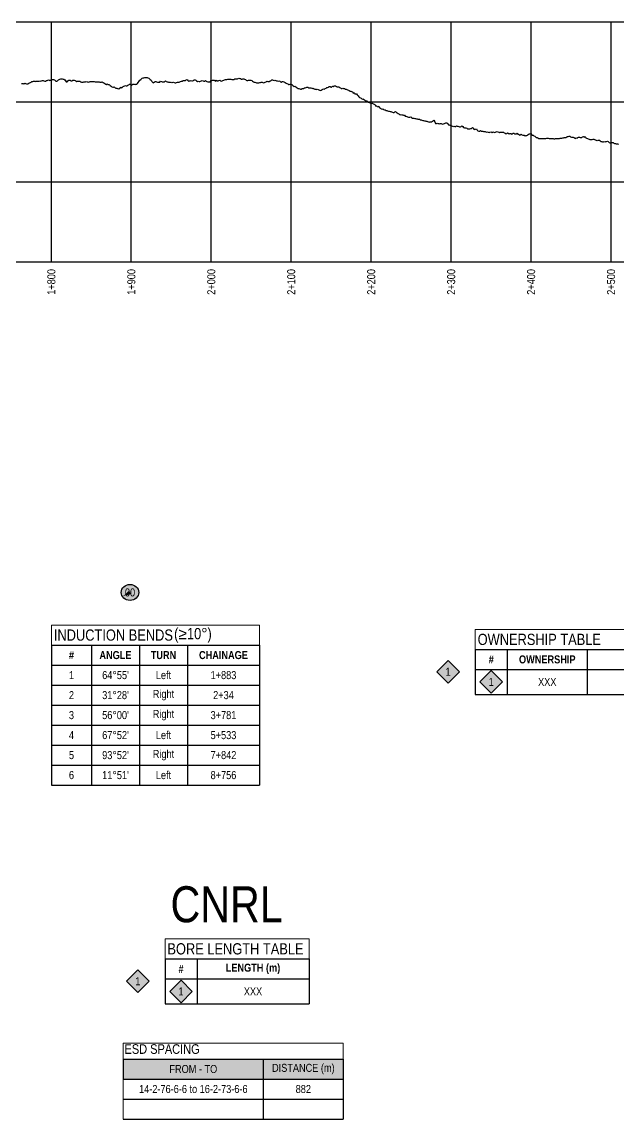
# Model space of a CAD drawing. Extents: x 403018 to 417191, y 6033193 to 6042673.
# Drawn here: x 407187 to 407933, y 6034919 to 6036290 of the extents above; entities that cross this region are included whole.
import ezdxf
from ezdxf.enums import TextEntityAlignment as Align

# ---------------------------------------------------------------- set-up
doc = ezdxf.new("R2010")
doc.units = 0
doc.header["$LTSCALE"] = 5
doc.layers.get('Defpoints').update_dxf_attribs({"color": 9})
for name, color, linetype in [('CG-NOTES', 7, 'Continuous'), ('P-BORE', 7, 'Continuous'), ('P-CROSSINGS-GRID', 8, 'Continuous'), ('P-ELEVATION', 7, 'Continuous'), ('S-T7', 7, 'Continuous')]:
    doc.layers.add(name, color=color, linetype=linetype)
doc.styles.add('80', font='ARIALN.TTF', dxfattribs={"height": 10})
doc.styles.add('80L', font='ARIALN.TTF', dxfattribs={"height": 10})
doc.styles.add('BOLD', font='ARIALNB.TTF')
doc.styles.get("Standard").update_dxf_attribs({"font": 'ARIALN.TTF'})

# ---------------------------------------------------------------- blocks, each defined once
blk = doc.blocks.new('30M BUFFER DISP')
h = blk.add_hatch(color=70)
h.dxf.hatch_style = 1
h.paths.add_polyline_path([(0, 14.1), (14.1, 0), (0, -14.1), (-14.1, 0)])
blk.add_lwpolyline([(0, 14.1), (14.1, 0), (0, -14.1), (-14.1, 0)], close=True)
at = {"color": 235, "style": '80L'}
blk.add_attdef('DISURBANCE', text='', height=10, dxfattribs=at).set_placement((0, 0), align=Align.MIDDLE_CENTER)
blk = doc.blocks.new('*T307')
at = {"layer": 'CG-NOTES', "lineweight": -2, "transparency": 16777216}
for p, q in [((0, -25), (180, -25)), ((0, -25), (0, -81.3)), ((40, -25), (40, -81.3)), ((180, -25), (180, -81.3)), ((0, -50), (180, -50)), ((0, -81.3), (180, -81.3))]:
    blk.add_line(p, q, dxfattribs=at)
at = {"layer": 'Defpoints', "color": 8, "linetype": 'ByBlock', "lineweight": 0, "transparency": 16777216}
for p, q in [((0, 0), (180, 0)), ((0, 0), (0, -25)), ((180, 0), (180, -25))]:
    blk.add_line(p, q, dxfattribs=at)
at = {"layer": 'CG-NOTES', "color": 0, "linetype": 'Continuous', "transparency": 16777216}
blk.add_blockref('30M BUFFER DISP', (20, -65.6), dxfattribs=at).add_auto_attribs({'DISURBANCE': '1'})
for s, insert, char_height, width, attachment_point in [('{\\C14;BORE LENGTH TABLE}', (3, -12.5), 14, 174, 4), ('{\\fArial Narrow|b1|i0|c0|p34;#}', (20, -37.5), 10, 37, 5), ('{\\fArial Narrow|b1|i0|c0|p34;LENGTH (m)}', (110, -37.5), 10, 137, 5), ('XXX', (110, -65.6), 10, 137, 5)]:
    blk.add_mtext(s, dxfattribs=dict(at, insert=insert, char_height=char_height, width=width, attachment_point=attachment_point))
blk = doc.blocks.new('*T360')
at = {"layer": 'CG-NOTES', "color": 0, "linetype": 'ByBlock', "lineweight": -2, "transparency": 16777216}
for p, q in [((0, -20), (275, -20)), ((0, -20), (0, -45)), ((175, -20), (175, -45)), ((275, -20), (275, -45)), ((0, -45), (275, -45))]:
    blk.add_line(p, q, dxfattribs=at)
at = {"layer": 'CG-NOTES', "color": 254, "transparency": 16777216}
for points in [[(0, -20), (0, -45), (175, -20), (175, -45)], [(175, -20), (175, -45), (275, -20), (275, -45)]]:
    blk.add_solid(points, dxfattribs=at)
at = {"layer": 'Defpoints', "color": 8, "linetype": 'ByBlock', "lineweight": 0, "transparency": 16777216}
for p, q in [((0, 0), (275, 0)), ((0, 0), (0, -20)), ((275, 0), (275, -20))]:
    blk.add_line(p, q, dxfattribs=at)
at = {"layer": 'CG-NOTES', "color": 0, "transparency": 16777216, "insert": (1.5, -1.5), "char_height": 12, "width": 272, "attachment_point": 1, "style": 'BOLD'}
blk.add_mtext('{\\fArial Narrow|b0|i0|c0|p34;\\C14;ESD SPACING}', dxfattribs=at)
at = {"layer": 'CG-NOTES', "color": 1, "transparency": 16777216, "char_height": 10, "attachment_point": 5, "style": '80'}
for s, insert, width in [('FROM - TO', (87.5, -32.5), 172), ('DISTANCE (m)', (225, -32.5), 97)]:
    blk.add_mtext(s, dxfattribs=dict(at, insert=insert, width=width))
blk = doc.blocks.new('*T361')
at = {"layer": 'CG-NOTES', "linetype": 'ByBlock', "lineweight": -2, "transparency": 16777216}
for p, q in [((0, 0), (275, 0)), ((0, -25), (275, -25)), ((0, -50), (275, -50))]:
    blk.add_line(p, q, dxfattribs=at)
at = {"layer": 'CG-NOTES', "linetype": 'ByBlock', "lineweight": 15, "transparency": 16777216}
blk.add_line((0, 0), (0, -50), dxfattribs=at)
at = {"layer": 'CG-NOTES', "color": 0, "linetype": 'ByBlock', "lineweight": -2, "transparency": 16777216}
for p, q in [((175, 0), (175, -50)), ((275, 0), (275, -50))]:
    blk.add_line(p, q, dxfattribs=at)
at = {"layer": 'CG-NOTES', "color": 0, "transparency": 16777216, "char_height": 10, "attachment_point": 5, "style": '80'}
for s, insert, width in [('14-2-76-6-6 to 16-2-73-6-6', (87.5, -12.5), 172), ('882', (225, -12.5), 97)]:
    blk.add_mtext(s, dxfattribs=dict(at, insert=insert, width=width))
blk = doc.blocks.new('*T369')
at = {"layer": 'CG-NOTES', "lineweight": -2, "transparency": 16777216}
for p, q in [((0, -25), (440, -25)), ((0, -25), (0, -81.3)), ((40, -25), (40, -81.3)), ((140, -25), (140, -81.3)), ((340, -25), (340, -81.3)), ((440, -25), (440, -81.3)), ((0, -50), (440, -50)), ((0, -81.3), (440, -81.3))]:
    blk.add_line(p, q, dxfattribs=at)
at = {"layer": 'Defpoints', "color": 8, "linetype": 'ByBlock', "lineweight": 0, "transparency": 16777216}
for p, q in [((0, 0), (440, 0)), ((0, 0), (0, -25)), ((440, 0), (440, -25))]:
    blk.add_line(p, q, dxfattribs=at)
at = {"layer": 'CG-NOTES', "color": 0, "linetype": 'Continuous', "transparency": 16777216}
blk.add_blockref('30M BUFFER DISP', (20, -65.6), dxfattribs=at).add_auto_attribs({'DISURBANCE': '1'})
for s, insert, char_height, width, attachment_point in [('{\\C14;OWNERSHIP TABLE}', (3, -12.5), 14, 434, 4), ('{\\fArial Narrow|b1|i0|c0|p34;#}', (20, -37.5), 10, 37, 5), ('{\\fArial Narrow|b1|i0|c0|p34;OWNERSHIP}', (90, -37.5), 10, 97, 5), ('{\\fArial Narrow|b1|i0|c0|p34;DESCRIPTION}', (240, -37.5), 10, 197, 5), ('{\\fArial Narrow|b1|i0|c0|p34;LENGTH (m)}', (390, -37.5), 10, 97, 5), ('XXX', (90, -65.6), 10, 97, 5), ('LOC XXXXXX', (240, -65.6), 10, 197, 5), ('XXX', (390, -65.6), 10, 97, 5)]:
    blk.add_mtext(s, dxfattribs=dict(at, insert=insert, char_height=char_height, width=width, attachment_point=attachment_point))
blk = doc.blocks.new('Induction_Bend_No')
at = {"layer": 'P-ELEVATION'}
h = blk.add_hatch(color=111, dxfattribs=at)
h.dxf.hatch_style = 1
edge = h.paths.add_edge_path()
edge.add_ellipse((0, 0), major_axis=(-10.9, 0), ratio=0.913794, start_angle=0, end_angle=360)
at = {"layer": 'P-ELEVATION', "color": 7, "flags": 128}
blk.add_lwpolyline([(0, 0, 5, 0, 0), (-8.5, -4.5, 0, 0, 0)], format="xyseb", dxfattribs=at)
at = {"layer": 'P-ELEVATION', "color": 7}
blk.add_ellipse((0, 0), major_axis=(-10.9, 0), ratio=0.913794, dxfattribs=at)
at = {"layer": 'P-ELEVATION', "style": '80'}
blk.add_attdef('BEND', text='', height=10, dxfattribs=at).set_placement((0, 0), align=Align.MIDDLE_CENTER)
blk = doc.blocks.new('*T487')
at = {"color": 0, "linetype": 'ByBlock', "lineweight": -2, "transparency": 16777216}
for p, q in [((0, 0), (260, 0)), ((0, 0), (0, -150)), ((50, 0), (50, -150)), ((110, 0), (110, -150)), ((170, 0), (170, -150)), ((260, 0), (260, -150)), ((0, -25), (260, -25)), ((0, -50), (260, -50)), ((0, -75), (260, -75)), ((0, -100), (260, -100)), ((0, -125), (260, -125)), ((0, -150), (260, -150))]:
    blk.add_line(p, q, dxfattribs=at)
at = {"color": 0, "transparency": 16777216, "char_height": 10, "attachment_point": 5, "style": '80'}
for s, insert, width in [('1', (25, -12.5), 47), ("64%%D55'", (80, -12.5), 57), ('Left', (140, -12.5), 57), ('1+883', (215, -12.5), 87), ('2', (25, -37.5), 47), ("31%%D28'", (80, -37.5), 57), ('Right', (140, -37.5), 57), ('2+34', (215, -37.5), 87), ('3', (25, -62.5), 47), ("56%%D00'", (80, -62.5), 57), ('Right', (140, -62.5), 57), ('3+781', (215, -62.5), 87), ('Left', (140, -87.5), 57), ('4', (25, -87.5), 47), ("67%%D52'", (80, -87.5), 57), ('5+533', (215, -87.5), 87), ('5', (25, -112.5), 47), ("93%%D52'", (80, -112.5), 57), ('Right', (140, -112.5), 57), ('7+842', (215, -112.5), 87), ('6', (25, -137.5), 47), ("11%%D51'", (80, -137.5), 57), ('Left', (140, -137.5), 57), ('8+756', (215, -137.5), 87)]:
    blk.add_mtext(s, dxfattribs=dict(at, insert=insert, width=width))
blk = doc.blocks.new('*T486')
at = {"layer": 'CG-NOTES', "lineweight": -2, "transparency": 16777216}
for p, q in [((0, -25), (260, -25)), ((0, -25), (0, -50)), ((50, -25), (50, -50)), ((110, -25), (110, -50)), ((170, -25), (170, -50)), ((260, -25), (260, -50)), ((0, -50), (260, -50))]:
    blk.add_line(p, q, dxfattribs=at)
at = {"layer": 'Defpoints', "color": 8, "linetype": 'ByBlock', "lineweight": 0, "transparency": 16777216}
for p, q in [((0, 0), (260, 0)), ((0, 0), (0, -25)), ((260, 0), (260, -25))]:
    blk.add_line(p, q, dxfattribs=at)
at = {"layer": 'CG-NOTES', "color": 0, "linetype": 'Continuous', "transparency": 16777216}
for s, insert, char_height, width, attachment_point in [('{\\C14;INDUCTION BENDS }', (3, -12.5), 14.007, 253.997, 4), ('{\\fArial Narrow|b1|i0|c0|p34;#}', (25, -37.5), 10.005, 46.998, 5), ('{\\fArial Narrow|b1|i0|c0|p34;ANGLE}', (80, -37.5), 10.005, 56.998, 5), ('{\\fArial Narrow|b1|i0|c0|p34;TURN}', (140, -37.5), 10.005, 56.998, 5), ('{\\fArial Narrow|b1|i0|c0|p34;CHAINAGE}', (215, -37.5), 10.005, 86.998, 5)]:
    blk.add_mtext(s, dxfattribs=dict(at, insert=insert, char_height=char_height, width=width, attachment_point=attachment_point))
blk = doc.blocks.new('INDUCTION HEADING')
blk.add_blockref('*T486', (0, 50))
at = {"color": 14, "style": '80'}
blk.add_attdef('ANGLE_THRESHHOLD_001', (153.3, 32.4), '', height=14, dxfattribs=at)

msp = doc.modelspace()

# ---------------------------------------------------------------- linework, layer by layer
at = {"color": 3}
msp.add_lwpolyline([(407186.921, 6036213.527), (407187.92, 6036213.432), (407188.92, 6036213.273), (407189.919, 6036213.194), (407190.919, 6036213.883), (407191.918, 6036213.358), (407192.917, 6036213.047), (407193.917, 6036213.194), (407194.916, 6036213.156), (407195.915, 6036213.636), (407196.915, 6036214.252), (407197.914, 6036214.697), (407198.914, 6036215.237), (407199.913, 6036216.049), (407200.912, 6036216.007), (407201.912, 6036216.179), (407202.911, 6036216.507), (407203.91, 6036216.033), (407204.91, 6036216.28), (407205.909, 6036216.405), (407206.908, 6036216.143), (407207.908, 6036216.279), (407208.907, 6036216.2), (407209.907, 6036216.533), (407210.906, 6036216.27), (407211.905, 6036216.827), (407212.905, 6036217.327), (407213.904, 6036217.318), (407214.903, 6036216.82), (407215.903, 6036216.417), (407216.902, 6036216.423), (407217.902, 6036216.983), (407218.901, 6036217.122), (407219.9, 6036217.376), (407220.9, 6036217.97), (407221.899, 6036217.102), (407222.898, 6036217.649), (407223.898, 6036218.151), (407224.897, 6036218.227), (407225.896, 6036218.297), (407226.896, 6036218.376), (407227.895, 6036217.916), (407228.895, 6036217.139), (407229.894, 6036216.26), (407230.893, 6036216.529), (407231.893, 6036216.817), (407232.892, 6036217.835), (407233.891, 6036218.576), (407234.891, 6036218.81), (407235.89, 6036219.205), (407236.89, 6036219.236), (407237.889, 6036219.049), (407238.888, 6036218.986), (407239.888, 6036218.691), (407240.887, 6036217.942), (407241.886, 6036216.664), (407242.886, 6036215.348), (407243.885, 6036215.542), (407244.884, 6036216.561), (407245.884, 6036217.514), (407246.883, 6036217.616), (407247.883, 6036217.503), (407248.882, 6036216.743), (407249.881, 6036216.597), (407250.881, 6036217.639), (407251.88, 6036217.732), (407252.879, 6036217.566), (407253.879, 6036217.17), (407254.878, 6036216.938), (407255.877, 6036216.106), (407256.877, 6036216.345), (407257.876, 6036216.449), (407258.876, 6036216.192), (407259.875, 6036216.338), (407260.874, 6036215.596), (407261.874, 6036215.006), (407262.873, 6036215.144), (407263.872, 6036215.153), (407264.872, 6036215.297), (407265.871, 6036215.348), (407266.871, 6036215.378), (407267.87, 6036215.729), (407268.869, 6036215.6), (407269.869, 6036215.313), (407270.868, 6036215.086), (407271.867, 6036215.64), (407272.867, 6036216.028), (407273.866, 6036215.788), (407274.865, 6036216.024), (407275.865, 6036215.962), (407276.864, 6036216.104), (407277.864, 6036215.756), (407278.863, 6036215.31), (407279.862, 6036215.311), (407280.862, 6036215.633), (407281.861, 6036215.585), (407282.86, 6036215.357), (407283.86, 6036215.429), (407284.859, 6036215.159), (407285.859, 6036215.173), (407286.858, 6036215.266), (407287.857, 6036215.363), (407288.857, 6036214.67), (407289.856, 6036214.103), (407290.855, 6036213.387), (407291.855, 6036212.639), (407292.854, 6036212.343), (407293.853, 6036212.912), (407294.853, 6036212.32), (407295.852, 6036212.314), (407296.852, 6036211.599), (407297.851, 6036210.955), (407298.85, 6036210.048), (407299.85, 6036209.097), (407300.849, 6036208.74), (407301.848, 6036208.848), (407302.848, 6036209.244), (407303.847, 6036208.147), (407304.847, 6036207.436), (407305.846, 6036207.613), (407306.845, 6036207.134), (407307.845, 6036206.856), (407308.844, 6036207.124), (407309.843, 6036207.319), (407310.843, 6036208.699), (407311.842, 6036208.101), (407312.841, 6036208.237), (407313.841, 6036209.729), (407314.84, 6036210.09), (407315.84, 6036210.357), (407316.839, 6036210.738), (407317.838, 6036210.434), (407318.838, 6036210.694), (407319.837, 6036211.492), (407320.836, 6036211.916), (407321.836, 6036212.558), (407322.835, 6036212.653), (407323.835, 6036211.767), (407324.834, 6036211.509), (407325.833, 6036212.409), (407326.833, 6036212.759), (407327.832, 6036212.744), (407328.831, 6036212.174), (407329.831, 6036212.618), (407330.83, 6036212.624), (407331.829, 6036213.314), (407332.829, 6036214.809), (407333.828, 6036216.242), (407334.828, 6036217.375), (407335.827, 6036218.312), (407336.826, 6036219.271), (407337.826, 6036220.052), (407338.825, 6036220.323), (407339.824, 6036220.515), (407340.824, 6036220.816), (407341.823, 6036220.796), (407342.823, 6036220.83), (407343.821, 6036220.8), (407344.82, 6036220.478), (407345.819, 6036220.026), (407346.817, 6036219.325), (407347.816, 6036218.589), (407348.814, 6036217.423), (407349.813, 6036215.795), (407350.812, 6036214.64), (407351.81, 6036214.263), (407352.809, 6036215.199), (407353.808, 6036215.92), (407354.806, 6036216.036), (407355.805, 6036215.344), (407356.804, 6036215.245), (407357.802, 6036215.266), (407358.801, 6036214.932), (407359.8, 6036215.242), (407360.798, 6036216.209), (407361.797, 6036216.041), (407362.796, 6036215.399), (407363.794, 6036215.288), (407364.793, 6036215.407), (407365.792, 6036215.546), (407366.79, 6036216.71), (407367.789, 6036215.86), (407368.788, 6036215.505), (407369.786, 6036215.477), (407370.785, 6036215.065), (407371.784, 6036214.894), (407372.782, 6036215.203), (407373.781, 6036214.842), (407374.78, 6036214.918), (407375.778, 6036214.548), (407376.777, 6036215.274), (407377.776, 6036214.815), (407378.774, 6036214.038), (407379.773, 6036214.206), (407380.772, 6036214.638), (407381.77, 6036215.134), (407382.769, 6036215.17), (407383.768, 6036215.186), (407384.766, 6036215.292), (407385.765, 6036215.705), (407386.764, 6036216.46), (407387.762, 6036216.396), (407388.761, 6036217.157), (407389.76, 6036217.284), (407390.758, 6036217.015), (407391.757, 6036217.109), (407392.756, 6036217.842), (407393.754, 6036218.421), (407394.753, 6036217.168), (407395.752, 6036216.254), (407396.75, 6036216.627), (407397.749, 6036216.729), (407398.748, 6036217.103), (407399.746, 6036216.71), (407400.745, 6036216.643), (407401.744, 6036217.152), (407402.742, 6036217.979), (407403.741, 6036217.89), (407404.74, 6036217.693), (407405.738, 6036216.665), (407406.737, 6036215.775), (407407.736, 6036216.466), (407408.734, 6036215.866), (407409.733, 6036216.039), (407410.732, 6036216.232), (407411.73, 6036216.696), (407412.729, 6036217.285), (407413.727, 6036216.617), (407414.726, 6036216.364), (407415.725, 6036216.507), (407416.723, 6036217.005), (407417.722, 6036216.171), (407418.721, 6036216.036), (407419.719, 6036215.619), (407420.718, 6036215.462), (407421.717, 6036215.579), (407422.715, 6036215.632), (407423.714, 6036217.005), (407424.713, 6036217.188), (407425.711, 6036217.568), (407426.71, 6036217.63), (407427.709, 6036217.646), (407428.707, 6036217.28), (407429.706, 6036216.507), (407430.705, 6036217.659), (407431.703, 6036216.91), (407432.702, 6036216.861), (407433.701, 6036217.112), (407434.699, 6036217.385), (407435.698, 6036216.701), (407436.697, 6036216.373), (407437.695, 6036216.619), (407438.694, 6036217.054), (407439.693, 6036217.758), (407440.691, 6036217.922), (407441.69, 6036218.199), (407442.689, 6036218.445), (407443.687, 6036218.229), (407444.686, 6036218.615), (407445.685, 6036218.954), (407446.683, 6036218.898), (407447.682, 6036218.74), (407448.681, 6036218.741), (407449.679, 6036218.569), (407450.678, 6036218.456), (407451.677, 6036218.199), (407452.675, 6036218.468), (407453.674, 6036219.056), (407454.673, 6036219.139), (407455.671, 6036219.389), (407456.67, 6036219.198), (407457.669, 6036219.838), (407458.667, 6036220.126), (407459.666, 6036219.702), (407460.665, 6036219.477), (407461.663, 6036218.885), (407462.662, 6036218.765), (407463.661, 6036219.151), (407464.659, 6036219.074), (407465.658, 6036218.812), (407466.657, 6036218.244), (407467.655, 6036217.482), (407468.654, 6036217.103), (407469.653, 6036217.252), (407470.651, 6036217.511), (407471.65, 6036217.706), (407472.649, 6036217.602), (407473.647, 6036217.479), (407474.646, 6036217.245), (407475.645, 6036216.188), (407476.643, 6036215.519), (407477.642, 6036215.027), (407478.64, 6036215.087), (407479.639, 6036214.496), (407480.638, 6036214.356), (407481.636, 6036214.251), (407482.635, 6036214.05), (407483.634, 6036214.156), (407484.632, 6036214.522), (407485.631, 6036214.719), (407486.63, 6036214.993), (407487.628, 6036215.079), (407488.627, 6036214.475), (407489.626, 6036214.278), (407490.624, 6036214.801), (407491.623, 6036215.108), (407492.622, 6036215.387), (407493.62, 6036216.226), (407494.619, 6036215.84), (407495.618, 6036215.938), (407496.616, 6036216.072), (407497.615, 6036216.796), (407498.614, 6036216.875), (407499.612, 6036217.798), (407500.611, 6036217.967), (407501.61, 6036217.475), (407502.608, 6036217.076), (407503.607, 6036217.616), (407504.606, 6036217.208), (407505.604, 6036216.865), (407506.603, 6036216.588), (407507.602, 6036216.3), (407508.6, 6036216.684), (407509.599, 6036216.227), (407510.598, 6036215.627), (407511.596, 6036215.19), (407512.595, 6036215.749), (407513.594, 6036215.907), (407514.592, 6036215.4), (407515.591, 6036215.019), (407516.59, 6036214.55), (407517.588, 6036213.644), (407518.587, 6036213.436), (407519.586, 6036213.125), (407520.585, 6036212.27), (407521.584, 6036212.071), (407522.583, 6036212.382), (407523.582, 6036212.727), (407524.582, 6036212.102), (407525.581, 6036211.452), (407526.58, 6036210.52), (407527.579, 6036209.746), (407528.578, 6036209.939), (407529.578, 6036209.086), (407530.577, 6036208.3), (407531.576, 6036207.784), (407532.575, 6036207.31), (407533.574, 6036207.201), (407534.574, 6036206.936), (407535.573, 6036206.216), (407536.572, 6036206.423), (407537.571, 6036207.213), (407538.57, 6036207.107), (407539.57, 6036207.002), (407540.569, 6036207.856), (407541.568, 6036208.012), (407542.567, 6036208.347), (407543.566, 6036208.77), (407544.566, 6036208.643), (407545.565, 6036208.002), (407546.564, 6036207.883), (407547.563, 6036207.943), (407548.562, 6036207.851), (407549.562, 6036207.762), (407550.561, 6036207.307), (407551.56, 6036207.422), (407552.559, 6036206.773), (407553.558, 6036206.354), (407554.558, 6036206.488), (407555.557, 6036205.898), (407556.556, 6036206.183), (407557.555, 6036205.772), (407558.554, 6036205.444), (407559.554, 6036204.966), (407560.553, 6036204.769), (407561.552, 6036205.259), (407562.551, 6036205.893), (407563.55, 6036206.378), (407564.55, 6036206.687), (407565.549, 6036206.526), (407566.548, 6036207.138), (407567.547, 6036207.757), (407568.546, 6036208.419), (407569.545, 6036208.235), (407570.545, 6036208.711), (407571.544, 6036209.777), (407572.543, 6036209.665), (407573.542, 6036209.004), (407574.541, 6036208.705), (407575.541, 6036209.902), (407576.54, 6036209.827), (407577.539, 6036210.305), (407578.538, 6036210.325), (407579.537, 6036210.413), (407580.537, 6036209.801), (407581.536, 6036209.144), (407582.535, 6036209.109), (407583.534, 6036209.19), (407584.533, 6036208.603), (407585.533, 6036207.876), (407586.532, 6036207.276), (407587.531, 6036207.302), (407588.53, 6036207.6), (407589.529, 6036207.318), (407590.529, 6036207.081), (407591.528, 6036206.39), (407592.527, 6036206.305), (407593.526, 6036205.86), (407594.525, 6036205.483), (407595.525, 6036204.942), (407596.524, 6036204.587), (407597.523, 6036203.651), (407598.522, 6036203.719), (407599.521, 6036203.408), (407600.521, 6036202.93), (407601.52, 6036201.462), (407602.519, 6036201.974), (407603.518, 6036200.62), (407604.517, 6036200.347), (407605.517, 6036200.368), (407606.516, 6036199.265), (407607.515, 6036197.904), (407608.514, 6036196.857), (407609.513, 6036195.873), (407610.513, 6036195.444), (407611.512, 6036195.222), (407612.511, 6036194.019), (407613.51, 6036194.172), (407614.509, 6036193.843), (407615.509, 6036192.794), (407616.508, 6036191.981), (407617.507, 6036191.548), (407618.506, 6036191.729), (407619.505, 6036191.039), (407620.505, 6036189.978), (407621.504, 6036189.53), (407622.503, 6036189.422), (407623.502, 6036188.848), (407624.501, 6036188.255), (407625.501, 6036188.618), (407626.5, 6036188.151), (407627.499, 6036187.694), (407628.498, 6036186.979), (407629.497, 6036185.44), (407630.497, 6036185.428), (407631.496, 6036184.641), (407632.495, 6036184.093), (407633.494, 6036184.941), (407634.493, 6036183.493), (407635.493, 6036182.479), (407636.492, 6036181.621), (407637.491, 6036181.511), (407638.49, 6036181.661), (407639.489, 6036180.768), (407640.489, 6036180.618), (407641.488, 6036180.311), (407642.487, 6036179.821), (407643.486, 6036179.477), (407644.485, 6036179.27), (407645.485, 6036178.991), (407646.484, 6036178.804), (407647.483, 6036178.519), (407648.482, 6036178.296), (407649.481, 6036178.072), (407650.481, 6036177.658), (407651.48, 6036177.225), (407652.479, 6036177.345), (407653.478, 6036177.914), (407654.477, 6036178.254), (407655.477, 6036177.093), (407656.476, 6036176.762), (407657.475, 6036176.071), (407658.474, 6036175.513), (407659.473, 6036174.832), (407660.472, 6036174.076), (407661.472, 6036174.502), (407662.471, 6036174.336), (407663.47, 6036174.406), (407664.469, 6036173.964), (407665.468, 6036173.777), (407666.468, 6036172.733), (407667.467, 6036172.572), (407668.466, 6036172.131), (407669.465, 6036171.88), (407670.464, 6036171.372), (407671.464, 6036171.519), (407672.463, 6036171.427), (407673.462, 6036171.56), (407674.461, 6036170.983), (407675.46, 6036170.138), (407676.46, 6036170.215), (407677.459, 6036169.95), (407678.458, 6036169.683), (407679.457, 6036169.507), (407680.456, 6036169.24), (407681.456, 6036169.137), (407682.455, 6036168.955), (407683.454, 6036168.756), (407684.453, 6036168.888), (407685.452, 6036167.891), (407686.452, 6036167.994), (407687.451, 6036167.756), (407688.45, 6036167.18), (407689.449, 6036167.198), (407690.448, 6036166.894), (407691.448, 6036166.576), (407692.447, 6036166.291), (407693.446, 6036166.127), (407694.445, 6036166.013), (407695.444, 6036165.306), (407696.444, 6036165.249), (407697.443, 6036165.7), (407698.442, 6036165.338), (407699.441, 6036165.288), (407700.44, 6036166.165), (407701.44, 6036166.859), (407702.439, 6036167.583), (407703.438, 6036165.673), (407704.437, 6036163.611), (407705.436, 6036163.376), (407706.436, 6036163.859), (407707.435, 6036163.365), (407708.434, 6036163.405), (407709.433, 6036162.912), (407710.432, 6036163.456), (407711.432, 6036163.495), (407712.431, 6036162.841), (407713.43, 6036162.739), (407714.429, 6036162.984), (407715.428, 6036163.59), (407716.428, 6036163.619), (407717.427, 6036164.168), (407718.426, 6036164.133), (407719.425, 6036163.372), (407720.424, 6036161.95), (407721.424, 6036161.548), (407722.423, 6036161.23), (407723.422, 6036160.762), (407724.421, 6036160.426), (407725.42, 6036160.008), (407726.42, 6036159.863), (407727.419, 6036159.903), (407728.418, 6036159.613), (407729.417, 6036159.602), (407730.416, 6036160.333), (407731.416, 6036160.236), (407732.415, 6036159.934), (407733.414, 6036159.682), (407734.413, 6036159.243), (407735.412, 6036159.392), (407736.412, 6036159.865), (407737.411, 6036160.401), (407738.41, 6036159.468), (407739.409, 6036158.294), (407740.408, 6036157.828), (407741.408, 6036158.007), (407742.407, 6036157.92), (407743.406, 6036157.633), (407744.405, 6036156.838), (407745.404, 6036156.733), (407746.404, 6036156.845), (407747.403, 6036156.942), (407748.402, 6036157.27), (407749.401, 6036157.24), (407750.4, 6036158.43), (407751.399, 6036157.707), (407752.399, 6036156.429), (407753.398, 6036155.726), (407754.397, 6036156.51), (407755.396, 6036156.776), (407756.395, 6036154.886), (407757.395, 6036154.212), (407758.394, 6036153.763), (407759.393, 6036153.914), (407760.392, 6036154.534), (407761.391, 6036153.775), (407762.391, 6036153.909), (407763.39, 6036153.802), (407764.389, 6036153.583), (407765.388, 6036153.497), (407766.387, 6036153.421), (407767.387, 6036153.026), (407768.386, 6036152.568), (407769.385, 6036152.894), (407770.384, 6036152.522), (407771.383, 6036152.251), (407772.383, 6036152.507), (407773.382, 6036152.969), (407774.381, 6036152.636), (407775.38, 6036151.914), (407776.379, 6036152.9), (407777.379, 6036152.465), (407778.378, 6036152.307), (407779.377, 6036152.687), (407780.376, 6036152.906), (407781.375, 6036153.556), (407782.375, 6036152.861), (407783.374, 6036152.426), (407784.373, 6036151.947), (407785.372, 6036152.457), (407786.371, 6036152.57), (407787.371, 6036152.397), (407788.37, 6036152.681), (407789.369, 6036152.714), (407790.368, 6036151.857), (407791.367, 6036151.331), (407792.367, 6036150.332), (407793.366, 6036151.108), (407794.365, 6036151.629), (407795.364, 6036151.243), (407796.363, 6036150.663), (407797.363, 6036150.793), (407798.362, 6036150.931), (407799.361, 6036150.169), (407800.36, 6036150.682), (407801.359, 6036151.522), (407802.359, 6036151.404), (407803.358, 6036150.467), (407804.357, 6036150.638), (407805.356, 6036150.606), (407806.355, 6036151.395), (407807.355, 6036150.269), (407808.354, 6036149.47), (407809.353, 6036148.909), (407810.352, 6036149.333), (407811.351, 6036150.228), (407812.351, 6036149.224), (407813.35, 6036148.807), (407814.349, 6036148.902), (407815.348, 6036148.624), (407816.347, 6036148.012), (407817.347, 6036148.305), (407818.346, 6036148.476), (407819.345, 6036148.66), (407820.344, 6036149.479), (407821.343, 6036150.444), (407822.343, 6036150.414), (407823.342, 6036150.759), (407824.341, 6036149.5), (407825.34, 6036149.013), (407826.339, 6036148.89), (407827.339, 6036147.817), (407828.338, 6036147.63), (407829.337, 6036146.835), (407830.336, 6036146.101), (407831.335, 6036146.109), (407832.335, 6036145.325), (407833.334, 6036144.528), (407834.333, 6036144.626), (407835.332, 6036144.654), (407836.331, 6036144.654), (407837.331, 6036144.654), (407838.33, 6036144.654), (407839.329, 6036144.654), (407840.328, 6036144.636), (407841.327, 6036144.626), (407842.326, 6036144.648), (407843.326, 6036145.096), (407844.325, 6036145), (407845.324, 6036144.879), (407846.323, 6036144.767), (407847.322, 6036144.625), (407848.322, 6036144.625), (407849.321, 6036144.669), (407850.32, 6036144.686), (407851.319, 6036144.529), (407852.318, 6036144.435), (407853.318, 6036144.43), (407854.317, 6036144.47), (407855.316, 6036144.593), (407856.315, 6036144.572), (407857.314, 6036144.476), (407858.314, 6036144.605), (407859.313, 6036144.707), (407860.312, 6036145.087), (407861.311, 6036145.067), (407862.31, 6036145.214), (407863.31, 6036145.475), (407864.309, 6036145.668), (407865.308, 6036145.937), (407866.307, 6036145.841), (407867.306, 6036145.977), (407868.306, 6036146.576), (407869.305, 6036147.363), (407870.304, 6036146.988), (407871.303, 6036147.637), (407872.302, 6036147.472), (407873.302, 6036146.834), (407874.301, 6036146.175), (407875.3, 6036146.203), (407876.299, 6036146.315), (407877.298, 6036145.755), (407878.298, 6036145.452), (407879.297, 6036144.652), (407880.296, 6036145.312), (407881.295, 6036145.164), (407882.294, 6036146.024), (407883.294, 6036146.396), (407884.293, 6036146.498), (407885.292, 6036146.019), (407886.291, 6036145.726), (407887.29, 6036146.061), (407888.29, 6036146.574), (407889.289, 6036147.14), (407890.288, 6036146.315), (407891.287, 6036147.058), (407892.286, 6036145.536), (407893.286, 6036144.884), (407894.285, 6036144.615), (407895.284, 6036144.097), (407896.283, 6036143.628), (407897.282, 6036143.356), (407898.282, 6036143.332), (407899.281, 6036143.543), (407900.28, 6036143.36), (407901.279, 6036143.816), (407902.278, 6036143.709), (407903.278, 6036143.585), (407904.277, 6036142.837), (407905.276, 6036142.177), (407906.275, 6036142.59), (407907.274, 6036142.138), (407908.274, 6036142.738), (407909.273, 6036142.543), (407910.272, 6036141.752), (407911.271, 6036140.729), (407912.27, 6036140.796), (407913.27, 6036140.663), (407914.269, 6036140.67), (407915.268, 6036140.717), (407916.267, 6036140.429), (407917.266, 6036140.734), (407918.266, 6036140.856), (407919.265, 6036141.348), (407920.264, 6036140.936), (407921.263, 6036139.824), (407922.262, 6036139.136), (407923.262, 6036138.717), (407924.261, 6036139.325), (407925.26, 6036139.771), (407926.259, 6036139.542), (407927.258, 6036138.903), (407928.258, 6036138.431), (407929.257, 6036138.209), (407930.256, 6036138.065), (407931.255, 6036137.884), (407932.254, 6036137.863), (407933.253, 6036137.175)], dxfattribs=at)
at = {"layer": 'P-CROSSINGS-GRID', "color": 8}
for p, q in [((405425.118, 6036290.349), (408423.541, 6036290.349)), ((407224.172, 6035990.507), (407224.172, 6036290.349)), ((407324.119, 6035990.507), (407324.119, 6036290.349)), ((407424.067, 6035990.507), (407424.067, 6036290.349)), ((407524.014, 6035990.507), (407524.014, 6036290.349)), ((407623.962, 6035990.507), (407623.962, 6036290.349)), ((407723.909, 6035990.507), (407723.909, 6036290.349)), ((407823.856, 6035990.507), (407823.856, 6036290.349)), ((407923.804, 6035990.507), (407923.804, 6036290.349)), ((405425.118, 6036190.401), (408423.541, 6036190.401)), ((405425.118, 6036090.454), (408423.541, 6036090.454)), ((405425.118, 6035990.507), (408423.541, 6035990.507))]:
    msp.add_line(p, q, dxfattribs=at)

# ---------------------------------------------------------------- block references
for name, p, values in [('Induction_Bend_No', (407322.497, 6035577.294), {'BEND': '00'}), ('INDUCTION HEADING', (407224.318, 6035486.396), {'ANGLE_THRESHHOLD_001': '(≥10%%D)'})]:
    msp.add_blockref(name, p).add_auto_attribs(values)
for name, p in [('*T369', (407754.051, 6035531.006)), ('*T487', (407224.318, 6035486.396)), ('*T307', (407366.233, 6035144.202)), ('*T360', (407314.125, 6035014.027)), ('*T361', (407314.125, 6034969.027))]:
    msp.add_blockref(name, p)
at = {"layer": 'P-BORE'}
for p in [(407720.059, 6035478.154), (407332.241, 6035091.351)]:
    msp.add_blockref('30M BUFFER DISP', p, dxfattribs=at).add_auto_attribs({'DISURBANCE': '1'})

# ---------------------------------------------------------------- texts
at = {"color": 4, "insert": (407307.605, 6035209.98), "char_height": 45, "attachment_point": 1, "style": '80L'}
msp.add_mtext_dynamic_manual_height_columns('\\pi65.515;CNRL', width=266.91999, gutter_width=45, heights=[0], dxfattribs=at)
at = {"layer": 'S-T7', "style": '80'}
for s, p in [('1+800', (407224.172, 6035981.465)), ('1+900', (407324.119, 6035981.465)), ('2+000', (407424.067, 6035981.465)), ('2+100', (407524.014, 6035981.465)), ('2+200', (407623.962, 6035981.465)), ('2+300', (407723.909, 6035981.465)), ('2+400', (407823.856, 6035981.465)), ('2+500', (407923.804, 6035981.465))]:
    msp.add_text(s, height=9.9947, rotation=90, dxfattribs=at).set_placement(p, align=Align.MIDDLE_RIGHT)

doc.saveas('drawing.dxf')
